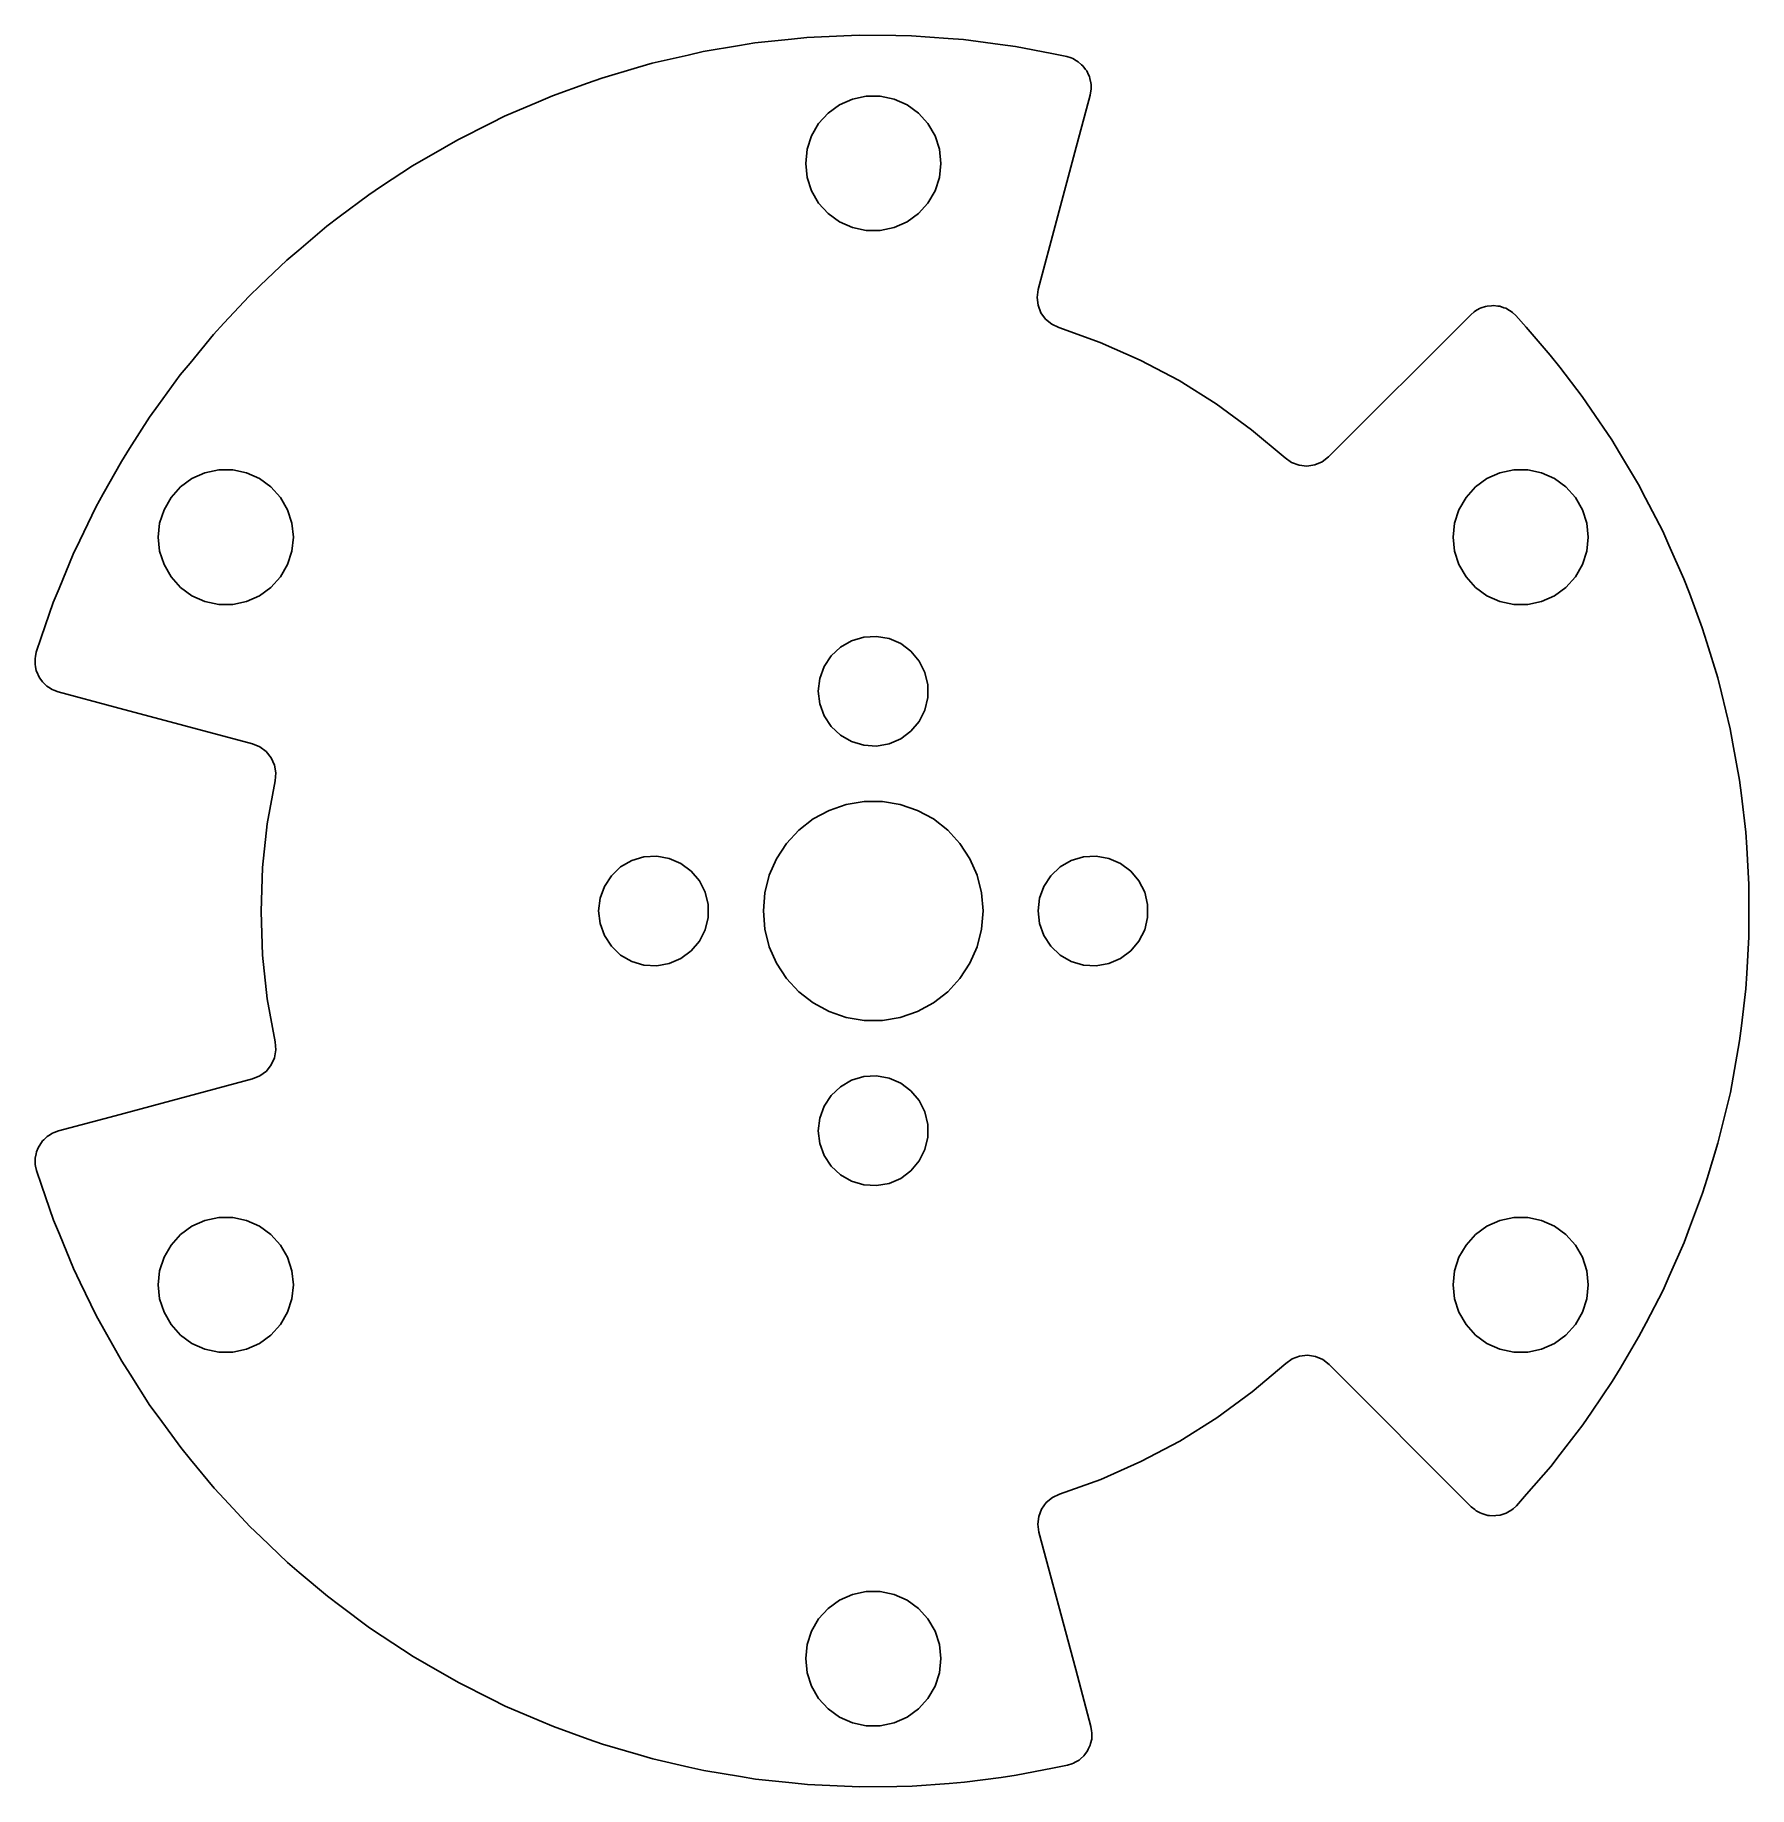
# Model space of a CAD drawing. Header units: metres. Extents: x -26.7 to 27.9, y -27.9 to 27.9.
import ezdxf

# ---------------------------------------------------------------- set-up
doc = ezdxf.new("R2010")
doc.units = ezdxf.units.M

msp = doc.modelspace()

# ---------------------------------------------------------------- linework, layer by layer
for p, q in [((-5.41974, 27.3715), (-5.89682, 27.2621)), ((-4.25851, 27.5656), (-5.41974, 27.3715)), ((-3.77576, 27.6463), (-4.25851, 27.5656)), ((-2.60501, 27.7707), (-3.77576, 27.6463)), ((-2.1183, 27.8224), (-2.60501, 27.7707)), ((-0.942215, 27.8767), (-2.1183, 27.8224)), ((-0.453287, 27.8992), (-0.942215, 27.8767)), ((0.723943, 27.8832), (-0.453287, 27.8992)), ((1.21334, 27.8765), (0.723943, 27.8832)), ((2.38752, 27.7902), (1.21334, 27.8765)), ((2.87565, 27.7543), (2.38752, 27.7902)), ((4.04258, 27.5981), (2.87565, 27.7543)), ((4.52769, 27.5331), (4.04258, 27.5981)), ((5.68321, 27.3075), (4.52769, 27.5331)), ((-7.51408, 26.8614), (-8.6439, 26.5303)), ((-7.04439, 26.9991), (-7.51408, 26.8614)), ((-5.89682, 27.2621), (-7.04439, 26.9991)), ((6.16358, 27.2136), (5.68321, 27.3075)), ((6.29891, 27.1682), (6.16358, 27.2136)), ((6.35506, 27.1493), (6.29891, 27.1682)), ((6.47776, 27.0782), (6.35506, 27.1493)), ((6.52866, 27.0487), (6.47776, 27.0782)), ((6.63459, 26.9544), (6.52866, 27.0487)), ((6.6785, 26.9153), (6.63459, 26.9544)), ((6.76368, 26.8018), (6.6785, 26.9153)), ((6.79894, 26.7548), (6.76368, 26.8018)), ((-9.10453, 26.3648), (-10.2126, 25.9668)), ((-8.6439, 26.5303), (-9.10453, 26.3648)), ((6.85959, 26.6266), (6.79894, 26.7548)), ((6.88467, 26.5736), (6.85959, 26.6266)), ((6.89873, 26.5166), (6.88467, 26.5736)), ((6.93277, 26.3785), (6.89873, 26.5166)), ((6.93513, 26.32), (6.93277, 26.3785)), ((6.94086, 26.1782), (6.93513, 26.32)), ((-10.6625, 25.7742), (-11.7448, 25.3107)), ((-10.2126, 25.9668), (-10.6625, 25.7742)), ((-1.4404, 25.4122), (-1.07632, 25.6768)), ((-1.07632, 25.6768), (-0.665205, 25.8598)), ((-0.665205, 25.8598), (-0.225013, 25.9534)), ((-0.225013, 25.9534), (0.225013, 25.9534)), ((0.225013, 25.9534), (0.665205, 25.8598)), ((0.665205, 25.8598), (1.07632, 25.6768)), ((1.07632, 25.6768), (1.4404, 25.4122)), ((6.42338, 24.1687), (6.90856, 25.9794)), ((6.90856, 25.9794), (6.93144, 26.1202)), ((6.93144, 26.1202), (6.94086, 26.1782)), ((-11.7448, 25.3107), (-12.1824, 25.0915)), ((-1.74153, 25.0778), (-1.4404, 25.4122)), ((1.4404, 25.4122), (1.74153, 25.0778)), ((-13.2351, 24.5643), (-13.6589, 24.3194)), ((-12.1824, 25.0915), (-13.2351, 24.5643)), ((-2.10561, 24.2601), (-1.96654, 24.6881)), ((-1.96654, 24.6881), (-1.74153, 25.0778)), ((1.74153, 25.0778), (1.96654, 24.6881)), ((1.96654, 24.6881), (2.10561, 24.2601)), ((-13.6589, 24.3194), (-14.6782, 23.7302)), ((-2.15265, 23.8125), (-2.10561, 24.2601)), ((2.10561, 24.2601), (2.15265, 23.8125)), ((5.25103, 19.7934), (6.42338, 24.1687)), ((-14.6782, 23.7302), (-15.6605, 23.0813)), ((-2.10561, 23.3649), (-2.15265, 23.8125)), ((2.15265, 23.8125), (2.10561, 23.3649)), ((-15.6605, 23.0813), (-16.0689, 22.8115)), ((-1.96654, 22.9369), (-2.10561, 23.3649)), ((-1.74153, 22.5472), (-1.96654, 22.9369)), ((1.96654, 22.9369), (1.74153, 22.5472)), ((2.10561, 23.3649), (1.96654, 22.9369)), ((-16.0689, 22.8115), (-17.0107, 22.105)), ((-1.4404, 22.2128), (-1.74153, 22.5472)), ((1.74153, 22.5472), (1.4404, 22.2128)), ((-17.4023, 21.8113), (-18.3002, 21.0499)), ((-17.0107, 22.105), (-17.4023, 21.8113)), ((-1.07632, 21.9482), (-1.4404, 22.2128)), ((-0.665205, 21.7652), (-1.07632, 21.9482)), ((-0.225013, 21.6716), (-0.665205, 21.7652)), ((0.665205, 21.7652), (0.225013, 21.6716)), ((1.07632, 21.9482), (0.665205, 21.7652)), ((1.4404, 22.2128), (1.07632, 21.9482)), ((0.225013, 21.6716), (-0.225013, 21.6716)), ((-18.6735, 20.7333), (-19.5244, 19.9196)), ((-18.3002, 21.0499), (-18.6735, 20.7333)), ((-19.8782, 19.5814), (-20.679, 18.7183)), ((-19.5244, 19.9196), (-19.8782, 19.5814)), ((5.21699, 19.5423), (5.25103, 19.7934)), ((5.24715, 19.2907), (5.21699, 19.5423)), ((5.33958, 19.0548), (5.24715, 19.2907)), ((5.48835, 18.8496), (5.33958, 19.0548)), ((19.0273, 18.9913), (14.4973, 14.4613)), ((19.1381, 19.0817), (19.0273, 18.9913)), ((19.1838, 19.1189), (19.1381, 19.0817)), ((19.3095, 19.1849), (19.1838, 19.1189)), ((19.3613, 19.2121), (19.3095, 19.1849)), ((19.4977, 19.2515), (19.3613, 19.2121)), ((19.554, 19.2677), (19.4977, 19.2515)), ((19.6953, 19.2793), (19.554, 19.2677)), ((19.7538, 19.2841), (19.6953, 19.2793)), ((19.8945, 19.2671), (19.7538, 19.2841)), ((19.9527, 19.2601), (19.8945, 19.2671)), ((20.0875, 19.2154), (19.9527, 19.2601)), ((20.1433, 19.1969), (20.0875, 19.2154)), ((20.2661, 19.1264), (20.1433, 19.1969)), ((20.3171, 19.0971), (20.2661, 19.1264)), ((20.3613, 19.0581), (20.3171, 19.0971)), ((20.468, 18.964), (20.3613, 19.0581)), ((-20.679, 18.7183), (-21.0119, 18.3595)), ((5.68391, 18.6885), (5.48835, 18.8496)), ((5.91369, 18.5817), (5.68391, 18.6885)), ((7.22821, 18.1109), (5.91369, 18.5817)), ((20.7898, 18.5952), (20.468, 18.964)), ((21.5638, 17.708), (20.7898, 18.5952)), ((-21.0119, 18.3595), (-21.7597, 17.4502)), ((8.50567, 17.5472), (7.22821, 18.1109)), ((-21.7597, 17.4502), (-22.0706, 17.0722)), ((9.73952, 16.8935), (8.50567, 17.5472)), ((21.863, 17.3207), (21.5638, 17.708)), ((22.5827, 16.3889), (21.863, 17.3207)), ((-22.0706, 17.0722), (-22.7628, 16.1198)), ((10.9234, 16.1533), (9.73952, 16.8935)), ((22.8582, 15.9844), (22.5827, 16.3889)), ((-23.0506, 15.7239), (-23.6847, 14.7319)), ((-22.7628, 16.1198), (-23.0506, 15.7239)), ((12.0513, 15.3302), (10.9234, 16.1533)), ((23.5209, 15.0113), (22.8582, 15.9844)), ((13.1175, 14.4285), (12.0513, 15.3302)), ((-23.6847, 14.7319), (-23.9483, 14.3196)), ((23.7718, 14.591), (23.5209, 15.0113)), ((24.3753, 13.5801), (23.7718, 14.591)), ((-23.9483, 14.3196), (-24.5221, 13.2915)), ((-21.6986, 13.7705), (-21.2874, 13.9535)), ((-21.2874, 13.9535), (-20.8472, 14.0471)), ((-20.8472, 14.0471), (-20.3972, 14.0471)), ((-20.3972, 14.0471), (-19.957, 13.9535)), ((-19.957, 13.9535), (-19.5459, 13.7705)), ((13.3249, 14.2833), (13.1175, 14.4285)), ((13.5621, 14.1948), (13.3249, 14.2833)), ((13.8139, 14.1687), (13.5621, 14.1948)), ((14.0643, 14.2067), (13.8139, 14.1687)), ((14.297, 14.3064), (14.0643, 14.2067)), ((14.4973, 14.4613), (14.297, 14.3064)), ((19.5459, 13.7705), (19.957, 13.9535)), ((19.957, 13.9535), (20.3972, 14.0471)), ((20.3972, 14.0471), (20.8472, 14.0471)), ((20.8472, 14.0471), (21.2874, 13.9535)), ((21.2874, 13.9535), (21.6986, 13.7705)), ((-22.3638, 13.1715), (-22.0626, 13.506)), ((-22.0626, 13.506), (-21.6986, 13.7705)), ((-19.5459, 13.7705), (-19.1818, 13.506)), ((-19.1818, 13.506), (-18.8807, 13.1715)), ((18.8807, 13.1715), (19.1818, 13.506)), ((19.1818, 13.506), (19.5459, 13.7705)), ((21.6986, 13.7705), (22.0626, 13.506)), ((22.0626, 13.506), (22.3638, 13.1715)), ((24.6006, 13.1456), (24.3753, 13.5801)), ((-24.7606, 12.8641), (-25.272, 11.8036)), ((-24.5221, 13.2915), (-24.7606, 12.8641)), ((-22.5888, 12.7818), (-22.3638, 13.1715)), ((-18.8807, 13.1715), (-18.6557, 12.7818)), ((18.6557, 12.7818), (18.8807, 13.1715)), ((22.3638, 13.1715), (22.5888, 12.7818)), ((25.1426, 12.1004), (24.6006, 13.1456)), ((-22.7749, 11.9062), (-22.7278, 12.3538)), ((-22.7278, 12.3538), (-22.5888, 12.7818)), ((-18.6557, 12.7818), (-18.5166, 12.3538)), ((-18.5166, 12.3538), (-18.4696, 11.9062)), ((18.4696, 11.9062), (18.5166, 12.3538)), ((18.5166, 12.3538), (18.6557, 12.7818)), ((22.5888, 12.7818), (22.7278, 12.3538)), ((22.7278, 12.3538), (22.7749, 11.9062)), ((-25.272, 11.8036), (-25.4845, 11.3627)), ((-22.7278, 11.4587), (-22.7749, 11.9062)), ((-18.4696, 11.9062), (-18.5166, 11.4587)), ((18.5166, 11.4587), (18.4696, 11.9062)), ((22.7749, 11.9062), (22.7278, 11.4587)), ((25.3416, 11.6533), (25.1426, 12.1004)), ((-25.4845, 11.3627), (-25.9317, 10.2736)), ((-22.5888, 11.0307), (-22.7278, 11.4587)), ((-18.5166, 11.4587), (-18.6557, 11.0307)), ((18.6557, 11.0307), (18.5166, 11.4587)), ((22.7278, 11.4587), (22.5888, 11.0307)), ((25.8203, 10.5776), (25.3416, 11.6533)), ((-22.3638, 10.641), (-22.5888, 11.0307)), ((-22.0626, 10.3065), (-22.3638, 10.641)), ((-18.8807, 10.641), (-19.1818, 10.3065)), ((-18.6557, 11.0307), (-18.8807, 10.641)), ((18.8807, 10.641), (18.6557, 11.0307)), ((19.1818, 10.3065), (18.8807, 10.641)), ((22.3638, 10.641), (22.0626, 10.3065)), ((22.5888, 11.0307), (22.3638, 10.641)), ((-25.9317, 10.2736), (-26.1175, 9.82079)), ((-21.6986, 10.042), (-22.0626, 10.3065)), ((-19.1818, 10.3065), (-19.5459, 10.042)), ((19.5459, 10.042), (19.1818, 10.3065)), ((22.0626, 10.3065), (21.6986, 10.042)), ((25.9922, 10.1194), (25.8203, 10.5776)), ((26.4058, 9.01706), (25.9922, 10.1194)), ((-26.1175, 9.82079), (-26.4988, 8.7069)), ((-21.2874, 9.85896), (-21.6986, 10.042)), ((-20.8472, 9.76539), (-21.2874, 9.85896)), ((-20.3972, 9.76539), (-20.8472, 9.76539)), ((-19.957, 9.85896), (-20.3972, 9.76539)), ((-19.5459, 10.042), (-19.957, 9.85896)), ((19.957, 9.85896), (19.5459, 10.042)), ((20.3972, 9.76539), (19.957, 9.85896)), ((20.8472, 9.76539), (20.3972, 9.76539)), ((21.2874, 9.85896), (20.8472, 9.76539)), ((21.6986, 10.042), (21.2874, 9.85896)), ((26.55, 8.54936), (26.4058, 9.01706)), ((-26.4988, 8.7069), (-26.6573, 8.24383)), ((-1.34058, 8.12488), (-1.04503, 8.40372)), ((-1.04503, 8.40372), (-0.693139, 8.60688)), ((-0.693139, 8.60688), (-0.303884, 8.72341)), ((-0.303884, 8.72341), (0.101753, 8.74704)), ((0.101753, 8.74704), (0.501905, 8.67648)), ((0.501905, 8.67648), (0.875, 8.51554)), ((0.875, 8.51554), (1.20092, 8.2729)), ((26.8971, 7.42432), (26.55, 8.54936)), ((-26.6854, 8.10441), (-26.6971, 8.04656)), ((-26.6971, 8.04656), (-26.697, 7.9878)), ((-26.697, 7.9878), (-26.6967, 7.84618)), ((-26.6967, 7.84618), (-26.6848, 7.78854)), ((-26.6573, 8.24383), (-26.6854, 8.10441)), ((-1.56386, 7.7854), (-1.34058, 8.12488)), ((1.20092, 8.2729), (1.4621, 7.96164)), ((1.4621, 7.96164), (1.64446, 7.59853)), ((-26.6848, 7.78854), (-26.6561, 7.64951)), ((-26.6561, 7.64951), (-26.6331, 7.59554)), ((-26.6331, 7.59554), (-26.5774, 7.46524)), ((-26.5774, 7.46524), (-26.544, 7.41699)), ((-26.544, 7.41699), (-26.4633, 7.30035)), ((-26.4633, 7.30035), (-26.4211, 7.25973)), ((-26.4211, 7.25973), (-26.3188, 7.16138)), ((-1.75, 7), (-1.70283, 7.40358)), ((-1.70283, 7.40358), (-1.56386, 7.7854)), ((1.64446, 7.59853), (1.73817, 7.20316)), ((27.0131, 6.94884), (26.8971, 7.42432)), ((-26.3188, 7.16138), (-26.2693, 7.13008)), ((-26.2693, 7.13008), (-26.1493, 7.05417)), ((-26.1493, 7.05417), (-26.0943, 7.03325)), ((-26.0943, 7.03325), (-25.9606, 6.98242)), ((-25.9606, 6.98242), (-24.1493, 6.49708)), ((-1.70283, 6.59642), (-1.75, 7)), ((1.73817, 6.79684), (1.64446, 6.40146)), ((1.73817, 7.20316), (1.73817, 6.79684)), ((27.2924, 5.80509), (27.0131, 6.94884)), ((-24.1493, 6.49708), (-19.7725, 5.32433)), ((-1.56386, 6.2146), (-1.70283, 6.59642)), ((-1.34058, 5.87512), (-1.56386, 6.2146)), ((1.64446, 6.40146), (1.4621, 6.03836)), ((-1.04503, 5.59628), (-1.34058, 5.87512)), ((-0.693139, 5.39312), (-1.04503, 5.59628)), ((1.20092, 5.7271), (0.875, 5.48446)), ((1.4621, 6.03836), (1.20092, 5.7271)), ((27.3799, 5.32353), (27.2924, 5.80509)), ((-19.7725, 5.32433), (-19.5382, 5.22836)), ((-19.5382, 5.22836), (-19.3355, 5.07663)), ((-19.3355, 5.07663), (-19.1774, 4.87885)), ((-0.303884, 5.27659), (-0.693139, 5.39312)), ((0.101753, 5.25296), (-0.303884, 5.27659)), ((0.501905, 5.32352), (0.101753, 5.25296)), ((0.875, 5.48446), (0.501905, 5.32352)), ((27.5903, 4.16515), (27.3799, 5.32353)), ((-19.1774, 4.87885), (-19.0741, 4.64771)), ((-19.0741, 4.64771), (-19.0321, 4.39802)), ((-19.0542, 4.14579), (-19.302, 2.77167)), ((-19.0321, 4.39802), (-19.0542, 4.14579)), ((27.6489, 3.67922), (27.5903, 4.16515)), ((-1.40593, 3.20521), (-0.859199, 3.3929)), ((-0.859199, 3.3929), (-0.289027, 3.48805)), ((-0.289027, 3.48805), (0.289027, 3.48805)), ((0.289027, 3.48805), (0.859199, 3.3929)), ((0.859199, 3.3929), (1.40593, 3.20521)), ((27.7898, 2.51034), (27.6489, 3.67922)), ((-2.37049, 2.57503), (-1.91432, 2.93008)), ((-1.91432, 2.93008), (-1.40593, 3.20521)), ((1.40593, 3.20521), (1.91432, 2.93008)), ((1.91432, 2.93008), (2.37049, 2.57503)), ((-19.302, 2.77167), (-19.4509, 1.38333)), ((-2.76199, 2.14974), (-2.37049, 2.57503)), ((2.37049, 2.57503), (2.76199, 2.14974)), ((27.8192, 2.02178), (27.7898, 2.51034)), ((-7.69314, 1.60688), (-7.30388, 1.72341)), ((-7.30388, 1.72341), (-6.89825, 1.74704)), ((-6.89825, 1.74704), (-6.49809, 1.67648)), ((-6.49809, 1.67648), (-6.125, 1.51554)), ((-3.07816, 1.66582), (-2.76199, 2.14974)), ((2.76199, 2.14974), (3.07816, 1.66582)), ((6.30686, 1.60688), (6.69612, 1.72341)), ((6.69612, 1.72341), (7.10175, 1.74704)), ((7.10175, 1.74704), (7.50191, 1.67648)), ((7.50191, 1.67648), (7.875, 1.51554)), ((27.8901, 0.846569), (27.8192, 2.02178)), ((-19.4509, 1.38333), (-19.5, -0.012094)), ((-8.56386, 0.785398), (-8.34058, 1.12488)), ((-8.34058, 1.12488), (-8.04503, 1.40372)), ((-8.04503, 1.40372), (-7.69314, 1.60688)), ((-6.125, 1.51554), (-5.79908, 1.2729)), ((-5.79908, 1.2729), (-5.5379, 0.96164)), ((-3.45226, 0.57608), (-3.31036, 1.13645)), ((-3.31036, 1.13645), (-3.07816, 1.66582)), ((3.07816, 1.66582), (3.31036, 1.13645)), ((3.31036, 1.13645), (3.45226, 0.57608)), ((5.43614, 0.785398), (5.65942, 1.12488)), ((5.65942, 1.12488), (5.95497, 1.40372)), ((5.95497, 1.40372), (6.30686, 1.60688)), ((7.875, 1.51554), (8.20092, 1.2729)), ((8.20092, 1.2729), (8.4621, 0.96164)), ((-8.70283, 0.403577), (-8.56386, 0.785398)), ((-5.5379, 0.96164), (-5.35554, 0.598535)), ((-5.35554, 0.598535), (-5.26183, 0.203162)), ((-3.5, 0), (-3.45226, 0.57608)), ((3.45226, 0.57608), (3.5, 0)), ((5.29717, 0.403577), (5.43614, 0.785398)), ((8.4621, 0.96164), (8.64446, 0.598535)), ((8.64446, 0.598535), (8.73817, 0.203162)), ((27.8906, -0.33077), (27.8901, 0.846569)), ((-8.75, 0), (-8.70283, 0.403577)), ((-8.70283, -0.403577), (-8.75, 0)), ((-5.26183, 0.203162), (-5.26183, -0.203162)), ((-3.45226, -0.57608), (-3.5, 0)), ((3.5, 0), (3.45226, -0.57608)), ((5.25, 0), (5.29717, 0.403577)), ((5.29717, -0.403577), (5.25, 0)), ((8.73817, 0.203162), (8.73817, -0.203162)), ((-19.5, -0.012094), (-19.4491, -1.40746)), ((-8.56386, -0.785398), (-8.70283, -0.403577)), ((-5.26183, -0.203162), (-5.35554, -0.598535)), ((5.43614, -0.785398), (5.29717, -0.403577)), ((8.73817, -0.203162), (8.64446, -0.598535)), ((27.8909, -0.820217), (27.8906, -0.33077)), ((-8.34058, -1.12488), (-8.56386, -0.785398)), ((-5.5379, -0.96164), (-5.79908, -1.2729)), ((-5.35554, -0.598535), (-5.5379, -0.96164)), ((-3.31036, -1.13645), (-3.45226, -0.57608)), ((3.45226, -0.57608), (3.31036, -1.13645)), ((5.65942, -1.12488), (5.43614, -0.785398)), ((8.4621, -0.96164), (8.20092, -1.2729)), ((8.64446, -0.598535), (8.4621, -0.96164)), ((27.8211, -1.99549), (27.8909, -0.820217)), ((-19.4491, -1.40746), (-19.2986, -2.79561)), ((-8.04503, -1.40372), (-8.34058, -1.12488)), ((-7.69314, -1.60688), (-8.04503, -1.40372)), ((-7.30388, -1.72341), (-7.69314, -1.60688)), ((-6.125, -1.51554), (-6.49809, -1.67648)), ((-5.79908, -1.2729), (-6.125, -1.51554)), ((-3.07816, -1.66582), (-3.31036, -1.13645)), ((-2.76199, -2.14974), (-3.07816, -1.66582)), ((3.07816, -1.66582), (2.76199, -2.14974)), ((3.31036, -1.13645), (3.07816, -1.66582)), ((5.95497, -1.40372), (5.65942, -1.12488)), ((6.30686, -1.60688), (5.95497, -1.40372)), ((6.69612, -1.72341), (6.30686, -1.60688)), ((7.875, -1.51554), (7.50191, -1.67648)), ((8.20092, -1.2729), (7.875, -1.51554)), ((-6.89825, -1.74704), (-7.30388, -1.72341)), ((-6.49809, -1.67648), (-6.89825, -1.74704)), ((-2.37049, -2.57503), (-2.76199, -2.14974)), ((2.76199, -2.14974), (2.37049, -2.57503)), ((7.10175, -1.74704), (6.69612, -1.72341)), ((7.50191, -1.67648), (7.10175, -1.74704)), ((27.7921, -2.48408), (27.8211, -1.99549)), ((-1.91432, -2.93008), (-2.37049, -2.57503)), ((2.37049, -2.57503), (1.91432, -2.93008)), ((27.6523, -3.65309), (27.7921, -2.48408)), ((-19.2986, -2.79561), (-19.049, -4.16943)), ((-1.40593, -3.20521), (-1.91432, -2.93008)), ((-0.859199, -3.3929), (-1.40593, -3.20521)), ((1.40593, -3.20521), (0.859199, -3.3929)), ((1.91432, -2.93008), (1.40593, -3.20521)), ((-0.289027, -3.48805), (-0.859199, -3.3929)), ((0.289027, -3.48805), (-0.289027, -3.48805)), ((0.859199, -3.3929), (0.289027, -3.48805)), ((27.5942, -4.13907), (27.6523, -3.65309)), ((-19.0267, -4.42183), (-19.0684, -4.67176)), ((-19.049, -4.16943), (-19.0267, -4.42183)), ((27.3849, -5.29765), (27.5942, -4.13907)), ((-19.1717, -4.90316), (-19.3298, -5.10118)), ((-19.0684, -4.67176), (-19.1717, -4.90316)), ((-19.7671, -5.34917), (-24.1424, -6.52152)), ((-19.5326, -5.2531), (-19.7671, -5.34917)), ((-19.3298, -5.10118), (-19.5326, -5.2531)), ((-1.04503, -5.59628), (-0.693139, -5.39312)), ((-0.693139, -5.39312), (-0.303884, -5.27659)), ((-0.303884, -5.27659), (0.101753, -5.25296)), ((0.101753, -5.25296), (0.501905, -5.32352)), ((0.501905, -5.32352), (0.875, -5.48446)), ((0.875, -5.48446), (1.20092, -5.7271)), ((27.2978, -5.7793), (27.3849, -5.29765)), ((-1.56386, -6.2146), (-1.34058, -5.87512)), ((-1.34058, -5.87512), (-1.04503, -5.59628)), ((1.20092, -5.7271), (1.4621, -6.03836)), ((1.4621, -6.03836), (1.64446, -6.40146)), ((27.0197, -6.92332), (27.2978, -5.7793)), ((-24.1424, -6.52152), (-25.9531, -7.0067)), ((-1.75, -7), (-1.70283, -6.59642)), ((-1.70283, -6.59642), (-1.56386, -6.2146)), ((1.64446, -6.40146), (1.73817, -6.79684)), ((-26.3108, -7.1853), (-26.4134, -7.28381)), ((-26.2614, -7.15401), (-26.3108, -7.1853)), ((-26.1414, -7.07812), (-26.2614, -7.15401)), ((-26.0865, -7.0573), (-26.1414, -7.07812)), ((-25.9531, -7.0067), (-26.0865, -7.0573)), ((-1.70283, -7.40358), (-1.75, -7)), ((1.73817, -7.20316), (1.64446, -7.59853)), ((1.73817, -6.79684), (1.73817, -7.20316)), ((26.9041, -7.39891), (27.0197, -6.92332)), ((-26.6605, -7.73147), (-26.6892, -7.87035)), ((-26.6486, -7.6739), (-26.6605, -7.73147)), ((-26.5929, -7.54339), (-26.6486, -7.6739)), ((-26.5698, -7.48936), (-26.5929, -7.54339)), ((-26.4891, -7.37272), (-26.5698, -7.48936)), ((-26.4557, -7.3245), (-26.4891, -7.37272)), ((-26.4134, -7.28381), (-26.4557, -7.3245)), ((-1.56386, -7.7854), (-1.70283, -7.40358)), ((-1.34058, -8.12488), (-1.56386, -7.7854)), ((1.64446, -7.59853), (1.4621, -7.96164)), ((26.5581, -8.52427), (26.9041, -7.39891)), ((-26.6893, -7.92918), (-26.6895, -8.07099)), ((-26.6895, -8.07099), (-26.6778, -8.12907)), ((-26.6892, -7.87035), (-26.6893, -7.92918)), ((-26.6778, -8.12907), (-26.6495, -8.26901)), ((-26.6495, -8.26901), (-26.4906, -8.73194)), ((-1.04503, -8.40372), (-1.34058, -8.12488)), ((1.20092, -8.2729), (0.875, -8.51554)), ((1.4621, -7.96164), (1.20092, -8.2729)), ((-26.4906, -8.73194), (-26.1082, -9.84546)), ((-0.693139, -8.60688), (-1.04503, -8.40372)), ((-0.303884, -8.72341), (-0.693139, -8.60688)), ((0.101753, -8.74704), (-0.303884, -8.72341)), ((0.501905, -8.67648), (0.101753, -8.74704)), ((0.875, -8.51554), (0.501905, -8.67648)), ((26.4143, -8.99211), (26.5581, -8.52427)), ((26.0018, -10.0948), (26.4143, -8.99211)), ((-26.1082, -9.84546), (-25.9219, -10.2981)), ((-22.0626, -10.3065), (-21.6986, -10.042)), ((-21.6986, -10.042), (-21.2874, -9.85896)), ((-21.2874, -9.85896), (-20.8472, -9.76539)), ((-20.8472, -9.76539), (-20.3972, -9.76539)), ((-20.3972, -9.76539), (-19.957, -9.85896)), ((-19.957, -9.85896), (-19.5459, -10.042)), ((-19.5459, -10.042), (-19.1818, -10.3065)), ((19.1818, -10.3065), (19.5459, -10.042)), ((19.5459, -10.042), (19.957, -9.85896)), ((19.957, -9.85896), (20.3972, -9.76539)), ((20.3972, -9.76539), (20.8472, -9.76539)), ((20.8472, -9.76539), (21.2874, -9.85896)), ((21.2874, -9.85896), (21.6986, -10.042)), ((21.6986, -10.042), (22.0626, -10.3065)), ((-25.9219, -10.2981), (-25.4738, -11.3868)), ((-22.3638, -10.641), (-22.0626, -10.3065)), ((-19.1818, -10.3065), (-18.8807, -10.641)), ((18.8807, -10.641), (19.1818, -10.3065)), ((22.0626, -10.3065), (22.3638, -10.641)), ((25.3526, -11.6293), (25.8302, -10.5532)), ((25.8302, -10.5532), (26.0018, -10.0948)), ((-22.7278, -11.4587), (-22.5888, -11.0307)), ((-22.5888, -11.0307), (-22.3638, -10.641)), ((-18.8807, -10.641), (-18.6557, -11.0307)), ((-18.6557, -11.0307), (-18.5166, -11.4587)), ((18.5166, -11.4587), (18.6557, -11.0307)), ((18.6557, -11.0307), (18.8807, -10.641)), ((22.3638, -10.641), (22.5888, -11.0307)), ((22.5888, -11.0307), (22.7278, -11.4587)), ((-25.4738, -11.3868), (-25.2608, -11.8275)), ((-22.7749, -11.9062), (-22.7278, -11.4587)), ((-18.5166, -11.4587), (-18.4696, -11.9062)), ((18.4696, -11.9062), (18.5166, -11.4587)), ((22.7278, -11.4587), (22.7749, -11.9062)), ((25.154, -12.0767), (25.3526, -11.6293)), ((-25.2608, -11.8275), (-24.7484, -12.8875)), ((-22.7278, -12.3538), (-22.7749, -11.9062)), ((-18.4696, -11.9062), (-18.5166, -12.3538)), ((18.5166, -12.3538), (18.4696, -11.9062)), ((22.7749, -11.9062), (22.7278, -12.3538)), ((24.613, -13.1224), (25.154, -12.0767)), ((-22.5888, -12.7818), (-22.7278, -12.3538)), ((-22.3638, -13.1715), (-22.5888, -12.7818)), ((-18.6557, -12.7818), (-18.8807, -13.1715)), ((-18.5166, -12.3538), (-18.6557, -12.7818)), ((18.6557, -12.7818), (18.5166, -12.3538)), ((18.8807, -13.1715), (18.6557, -12.7818)), ((22.5888, -12.7818), (22.3638, -13.1715)), ((22.7278, -12.3538), (22.5888, -12.7818)), ((-24.7484, -12.8875), (-24.5095, -13.3146)), ((-24.5095, -13.3146), (-23.9348, -14.3422)), ((-22.0626, -13.506), (-22.3638, -13.1715)), ((-18.8807, -13.1715), (-19.1818, -13.506)), ((19.1818, -13.506), (18.8807, -13.1715)), ((22.3638, -13.1715), (22.0626, -13.506)), ((24.3881, -13.5571), (24.613, -13.1224)), ((-21.6986, -13.7705), (-22.0626, -13.506)), ((-21.2874, -13.9535), (-21.6986, -13.7705)), ((-19.5459, -13.7705), (-19.957, -13.9535)), ((-19.1818, -13.506), (-19.5459, -13.7705)), ((19.5459, -13.7705), (19.1818, -13.506)), ((19.957, -13.9535), (19.5459, -13.7705)), ((21.6986, -13.7705), (21.2874, -13.9535)), ((22.0626, -13.506), (21.6986, -13.7705)), ((23.7856, -14.5686), (24.3881, -13.5571)), ((-23.9348, -14.3422), (-23.6708, -14.7543)), ((-20.8472, -14.0471), (-21.2874, -13.9535)), ((-20.3972, -14.0471), (-20.8472, -14.0471)), ((-19.957, -13.9535), (-20.3972, -14.0471)), ((12.0704, -15.3152), (13.1353, -14.4122)), ((13.1353, -14.4122), (13.3427, -14.2667)), ((13.3427, -14.2667), (13.5801, -14.1779)), ((13.5801, -14.1779), (13.8321, -14.1516)), ((13.8321, -14.1516), (14.0827, -14.1895)), ((14.0827, -14.1895), (14.3156, -14.2892)), ((14.3156, -14.2892), (14.5161, -14.4442)), ((14.5161, -14.4442), (19.0445, -18.9727)), ((20.3972, -14.0471), (19.957, -13.9535)), ((20.8472, -14.0471), (20.3972, -14.0471)), ((21.2874, -13.9535), (20.8472, -14.0471)), ((-23.6708, -14.7543), (-23.0357, -15.7457)), ((22.8733, -15.9628), (23.5351, -14.989)), ((23.5351, -14.989), (23.7856, -14.5686)), ((10.9435, -16.1397), (12.0704, -15.3152)), ((-23.0357, -15.7457), (-22.7476, -16.1413)), ((-22.7476, -16.1413), (-22.0545, -17.093)), ((9.76047, -16.8814), (10.9435, -16.1397)), ((22.5981, -16.3676), (22.8733, -15.9628)), ((21.8794, -17.3), (22.5981, -16.3676)), ((-22.0545, -17.093), (-21.7432, -17.4708)), ((8.52743, -17.5366), (9.76047, -16.8814)), ((-21.7432, -17.4708), (-20.9945, -18.3794)), ((7.25067, -18.1019), (8.52743, -17.5366)), ((20.8074, -18.5755), (21.5805, -17.6877)), ((21.5805, -17.6877), (21.8794, -17.3)), ((-20.9945, -18.3794), (-20.6613, -18.7379)), ((5.93673, -18.5743), (7.25067, -18.1019)), ((-20.6613, -18.7379), (-19.8597, -19.6001)), ((5.36351, -19.0476), (5.51201, -18.8425)), ((5.51201, -18.8425), (5.70726, -18.6813)), ((5.70726, -18.6813), (5.93673, -18.5743)), ((20.3789, -19.0391), (20.4859, -18.9446)), ((20.4859, -18.9446), (20.8074, -18.5755)), ((5.24121, -19.5348), (5.27127, -19.2834)), ((5.27127, -19.2834), (5.36351, -19.0476)), ((19.0445, -18.9727), (19.155, -19.0629)), ((19.155, -19.0629), (19.2005, -19.1)), ((19.2005, -19.1), (19.3262, -19.166)), ((19.3262, -19.166), (19.3781, -19.1932)), ((19.3781, -19.1932), (19.5147, -19.2328)), ((19.5147, -19.2328), (19.5711, -19.2491)), ((19.5711, -19.2491), (19.6295, -19.2539)), ((19.6295, -19.2539), (19.7709, -19.2655)), ((19.7709, -19.2655), (19.8292, -19.2584)), ((19.8292, -19.2584), (19.9701, -19.2414)), ((19.9701, -19.2414), (20.0259, -19.2229)), ((20.0259, -19.2229), (20.1605, -19.1783)), ((20.1605, -19.1783), (20.2115, -19.149)), ((20.2115, -19.149), (20.3344, -19.0783)), ((20.3344, -19.0783), (20.3789, -19.0391)), ((-19.8597, -19.6001), (-19.5056, -19.9381)), ((-19.5056, -19.9381), (-18.6539, -20.751)), ((5.27526, -19.7857), (5.24121, -19.5348)), ((6.44801, -24.1624), (5.27526, -19.7857)), ((-18.6539, -20.751), (-18.2803, -21.0672)), ((-18.2803, -21.0672), (-17.3816, -21.8277)), ((-0.665205, -21.7652), (-0.225013, -21.6716)), ((-0.225013, -21.6716), (0.225013, -21.6716)), ((0.225013, -21.6716), (0.665205, -21.7652)), ((-17.3816, -21.8277), (-16.9898, -22.1211)), ((-16.9898, -22.1211), (-16.0473, -22.8266)), ((-1.74153, -22.5472), (-1.4404, -22.2128)), ((-1.4404, -22.2128), (-1.07632, -21.9482)), ((-1.07632, -21.9482), (-0.665205, -21.7652)), ((0.665205, -21.7652), (1.07632, -21.9482)), ((1.07632, -21.9482), (1.4404, -22.2128)), ((1.4404, -22.2128), (1.74153, -22.5472)), ((-16.0473, -22.8266), (-15.6387, -23.096)), ((-1.96654, -22.9369), (-1.74153, -22.5472)), ((1.74153, -22.5472), (1.96654, -22.9369)), ((-15.6387, -23.096), (-14.6558, -23.7441)), ((-2.15265, -23.8125), (-2.10561, -23.3649)), ((-2.10561, -23.3649), (-1.96654, -22.9369)), ((1.96654, -22.9369), (2.10561, -23.3649)), ((2.10561, -23.3649), (2.15265, -23.8125)), ((-14.6558, -23.7441), (-14.2318, -23.9886)), ((-14.2318, -23.9886), (-13.2119, -24.5768)), ((-2.10561, -24.2601), (-2.15265, -23.8125)), ((2.15265, -23.8125), (2.10561, -24.2601)), ((-1.96654, -24.6881), (-2.10561, -24.2601)), ((2.10561, -24.2601), (1.96654, -24.6881)), ((6.93335, -25.9738), (6.44801, -24.1624)), ((-13.2119, -24.5768), (-12.1587, -25.103)), ((-12.1587, -25.103), (-11.7209, -25.3218)), ((-1.74153, -25.0778), (-1.96654, -24.6881)), ((-1.4404, -25.4122), (-1.74153, -25.0778)), ((1.74153, -25.0778), (1.4404, -25.4122)), ((1.96654, -24.6881), (1.74153, -25.0778)), ((-11.7209, -25.3218), (-10.6381, -25.7842)), ((-1.07632, -25.6768), (-1.4404, -25.4122)), ((1.4404, -25.4122), (1.07632, -25.6768)), ((-10.6381, -25.7842), (-10.188, -25.9765)), ((-10.188, -25.9765), (-9.07962, -26.3734)), ((-0.665205, -25.8598), (-1.07632, -25.6768)), ((-0.225013, -25.9534), (-0.665205, -25.8598)), ((0.225013, -25.9534), (-0.225013, -25.9534)), ((0.665205, -25.8598), (0.225013, -25.9534)), ((1.07632, -25.6768), (0.665205, -25.8598)), ((6.95619, -26.115), (6.93335, -25.9738)), ((6.96559, -26.1731), (6.95619, -26.115)), ((6.95984, -26.315), (6.96559, -26.1731)), ((-9.07962, -26.3734), (-8.61883, -26.5384)), ((-8.61883, -26.5384), (-7.4887, -26.8685)), ((6.7386, -26.8627), (6.82363, -26.7494)), ((6.82363, -26.7494), (6.84872, -26.6963)), ((6.84872, -26.6963), (6.90937, -26.5681)), ((6.90937, -26.5681), (6.92343, -26.5112)), ((6.92343, -26.5112), (6.95748, -26.3735)), ((6.95748, -26.3735), (6.95984, -26.315)), ((-7.4887, -26.8685), (-7.01887, -27.0057)), ((-7.01887, -27.0057), (-5.87106, -27.2677)), ((-5.87106, -27.2677), (-5.39388, -27.3766)), ((4.5537, -27.5288), (5.70901, -27.3021)), ((5.70901, -27.3021), (6.18929, -27.2078)), ((6.18929, -27.2078), (6.3241, -27.1625)), ((6.3241, -27.1625), (6.38004, -27.1437)), ((6.38004, -27.1437), (6.43086, -27.1142)), ((6.43086, -27.1142), (6.55335, -27.0431)), ((6.55335, -27.0431), (6.59732, -27.004)), ((6.59732, -27.004), (6.70338, -26.9096)), ((6.70338, -26.9096), (6.7386, -26.8627)), ((-5.39388, -27.3766), (-4.23247, -27.5696)), ((-4.23247, -27.5696), (-3.74964, -27.6498)), ((-3.74964, -27.6498), (-2.57877, -27.7731)), ((-2.57877, -27.7731), (-2.09202, -27.8244)), ((-2.09202, -27.8244), (-0.915876, -27.8776)), ((-0.915876, -27.8776), (-0.426927, -27.8996)), ((-0.426927, -27.8996), (0.750288, -27.8825)), ((0.750288, -27.8825), (1.23968, -27.8754)), ((1.23968, -27.8754), (2.41377, -27.788)), ((2.41377, -27.788), (2.90187, -27.7516)), ((2.90187, -27.7516), (4.06865, -27.5943)), ((4.06865, -27.5943), (4.5537, -27.5288))]:
    msp.add_line(p, q)

doc.saveas('drawing.dxf')
